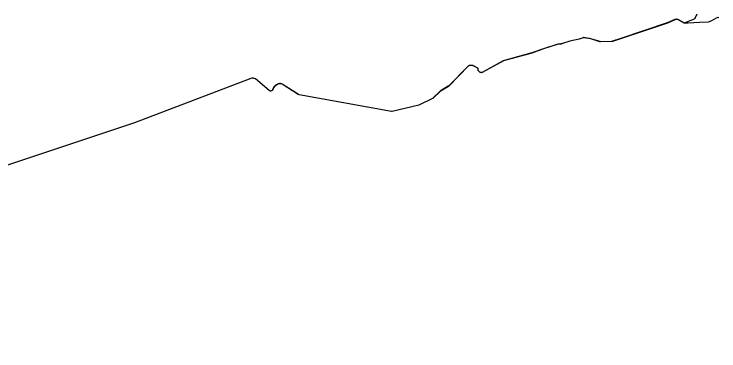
# Model space of a CAD drawing. Header units: metres. Extents: x 121.2 to 135.4, y 31 to 34.7.
# Drawn here: x 128.33 to 135.42, y 31.29 to 34.68 of the extents above; entities that cross this region are included whole.
import ezdxf

# ---------------------------------------------------------------- set-up
doc = ezdxf.new("R2010")
doc.units = ezdxf.units.M
doc.layers.add('DEFAULT', color=7, linetype='Continuous')

msp = doc.modelspace()

# ---------------------------------------------------------------- linework, layer by layer
at = {"layer": 'DEFAULT'}
for points in [[(135.422, 34.6433), (135.422, 34.6436), (135.4222, 34.6441), (135.4223, 34.6444), (135.4223, 34.6447), (135.4222, 34.6449), (135.422, 34.645), (135.4218, 34.6451), (135.4136, 34.6474), (135.4127, 34.6474), (135.3963, 34.6402), (135.3942, 34.6392), (135.347, 34.6144), (135.3248, 34.6042), (135.3132, 34.6009), (135.2272, 34.5958), (135.1122, 34.5902), (135.0763, 34.5897), (135.0712, 34.5906), (135.0091, 34.6258), (134.9945, 34.6273), (134.98, 34.6252), (134.9041, 34.5915), (134.3504, 34.4064), (134.342, 34.4049), (134.2299, 34.4021), (134.2276, 34.4023), (134.2251, 34.4029), (134.1323, 34.4311), (134.0631, 34.443), (134.0595, 34.443), (134.0565, 34.4424), (134.0152, 34.4291), (133.9212, 34.4075), (133.8377, 34.3807), (133.8347, 34.38), (133.8315, 34.3797), (133.8028, 34.3787), (133.6567, 34.3305), (133.5399, 34.289), (133.2529, 34.209), (133.0407, 34.093), (133.0364, 34.0914), (133.031, 34.0908), (133.0249, 34.0912), (133.0195, 34.0927), (133.0144, 34.096), (133.0014, 34.1084), (133, 34.1107), (132.9993, 34.1133), (132.9991, 34.1153), (132.9984, 34.1293), (132.9978, 34.1317), (132.9966, 34.1335), (132.9944, 34.1357), (132.9498, 34.1602), (132.9465, 34.1619), (132.9424, 34.1628), (132.9384, 34.1628), (132.9165, 34.1627), (132.9103, 34.1622), (132.9039, 34.16), (132.899, 34.1566), (132.706, 33.9584), (132.7034, 33.9562), (132.6993, 33.9534), (132.6266, 33.9094), (132.6223, 33.9064), (132.5444, 33.832), (132.54, 33.8293), (132.4033, 33.7625), (132.1336, 33.6996), (132.1252, 33.6997), (131.1981, 33.8668), (131.1894, 33.8705), (131.0259, 33.9765), (131.0195, 33.9793), (131.0109, 33.981), (131.0002, 33.981), (130.9897, 33.9787), (130.96, 33.9638), (130.9453, 33.9497), (130.9392, 33.9402), (130.9268, 33.9131), (130.9245, 33.9111), (130.9169, 33.9074), (130.9092, 33.9059), (130.9047, 33.9067), (130.8967, 33.9109), (130.7592, 34.0279), (130.7446, 34.0339), (130.7379, 34.0366), (130.7306, 34.0371), (130.7219, 34.0359), (130.7114, 34.0327), (129.5413, 33.5846), (122.6485, 31.2876)], [(135.2015, 34.6815), (135.2012, 34.6814), (135.2011, 34.6812), (135.201, 34.6806), (135.2008, 34.6794), (135.2002, 34.6782), (135.1882, 34.6529), (135.1808, 34.6362), (135.1792, 34.6342), (135.1773, 34.6327), (135.1746, 34.6314), (135.0805, 34.5921), (135.0763, 34.5913), (135.0721, 34.5923), (135.0099, 34.6275), (134.9944, 34.6292), (134.9792, 34.6269), (134.9031, 34.5932), (134.4236, 34.4328), (134.35, 34.4075), (134.3418, 34.406), (134.23, 34.4032), (134.2279, 34.4034), (134.2255, 34.404), (134.1327, 34.4322), (134.0633, 34.4441), (134.0593, 34.4441), (134.0561, 34.4435), (134.0148, 34.4301), (133.9207, 34.4085), (133.8372, 34.3818), (133.8344, 34.3812), (133.8314, 34.3809), (133.8025, 34.3798), (133.6561, 34.3315), (133.5394, 34.29), (133.2523, 34.21), (133.04, 34.094), (133.036, 34.0926), (133.0309, 34.0919), (133.0252, 34.0924), (133.0201, 34.0937), (133.0154, 34.0968), (133.0025, 34.109), (133.0013, 34.1111), (133.0007, 34.1135), (133.0005, 34.1153), (132.9997, 34.1294), (132.9991, 34.132), (132.9977, 34.1341), (132.9953, 34.1365), (132.9505, 34.1611), (132.947, 34.1629), (132.9426, 34.1639), (132.9383, 34.1639), (132.9164, 34.1639), (132.91, 34.1633), (132.9032, 34.1609), (132.8979, 34.1574), (132.7049, 33.9592), (132.7024, 33.957), (132.6984, 33.9543), (132.6257, 33.9103), (132.6213, 33.9072), (132.5434, 33.8329), (132.5392, 33.8302), (132.4027, 33.7636), (132.1334, 33.7007), (132.1253, 33.7009), (131.1985, 33.8679), (131.1888, 33.8696), (131.0252, 33.9757), (131.019, 33.9784), (131.0107, 33.98), (131.0003, 33.98), (130.9902, 33.9777), (130.9608, 33.963), (130.9463, 33.9491), (130.9403, 33.9398), (130.9278, 33.9125), (130.9253, 33.9103), (130.9175, 33.9065), (130.9091, 33.9053), (130.9045, 33.9062), (130.8963, 33.9104), (130.7587, 34.0275), (130.7443, 34.0334), (130.7377, 34.0361), (130.7306, 34.0366), (130.722, 34.0354), (130.7116, 34.0322), (129.5415, 33.5841), (122.6487, 31.2871)]]:
    msp.add_lwpolyline(points, dxfattribs=at)

doc.saveas('drawing.dxf')
